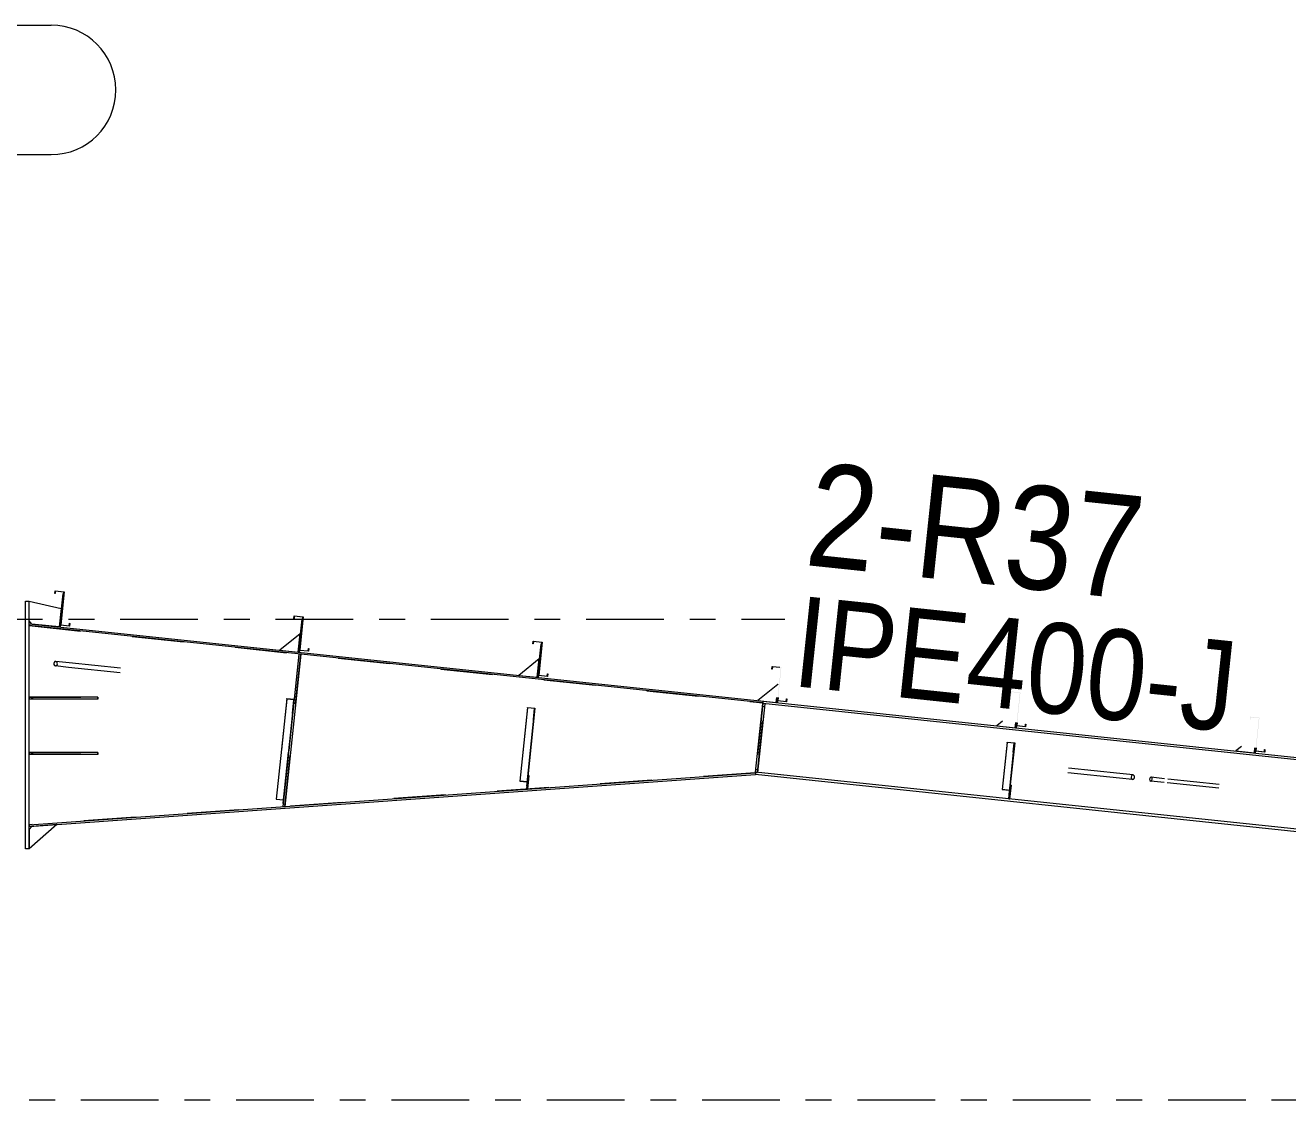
# Model space of a CAD drawing. Header units: millimetres. Extents: x -88 to 735, y -128 to 446.
# Drawn here: x 153.44 to 202.21, y 228.51 to 270.04 of the extents above; entities that cross this region are included whole.
import ezdxf

# ---------------------------------------------------------------- set-up
doc = ezdxf.new("R2010")
doc.units = ezdxf.units.MM
for name, pattern in [('XKITLINE00', [0]), ('XKITLINE02', [4, 2, -2]), ('XKITLINE03', [6, 3, -1, 1, -1])]:
    doc.linetypes.add(name, pattern=pattern)
for name, color, linetype, lineweight in [('Part', 2, 'Continuous', 0), ('PartMark', 7, 'Continuous', 0), ('S-grid', 1, 'Continuous', 0)]:
    doc.layers.add(name, color=color, linetype=linetype, lineweight=lineweight)
doc.styles.add('ARIAL', font='ARIAL.TTF')

# ---------------------------------------------------------------- blocks, each defined once
blk = doc.blocks.new('*A268')
at = {"layer": 'Part'}
blk.add_hatch(color=3, dxfattribs=at).paths.add_polyline_path([(201.311, 241.96), (201.321, 242.054), (201.333, 242.053), (201.322, 241.946), (200.967, 241.984), (201.102, 243.264), (200.772, 243.298), (200.762, 243.205), (200.75, 243.206), (200.761, 243.313), (201.116, 243.275), (200.981, 241.995)], flags=17)
blk = doc.blocks.new('*A315')
at = {"layer": 'Part'}
blk.add_hatch(color=3, dxfattribs=at).paths.add_polyline_path([(164.373, 245.856), (164.383, 245.95), (164.395, 245.949), (164.384, 245.842), (164.029, 245.88), (164.164, 247.16), (163.834, 247.195), (163.824, 247.101), (163.812, 247.102), (163.823, 247.209), (164.178, 247.171), (164.043, 245.891)], flags=17)
blk = doc.blocks.new('*A329')
at = {"layer": 'Part'}
blk.add_hatch(color=3, dxfattribs=at).paths.add_polyline_path([(201.311, 241.96), (201.321, 242.054), (201.333, 242.053), (201.322, 241.946), (200.967, 241.984), (201.102, 243.264), (200.772, 243.298), (200.762, 243.205), (200.75, 243.206), (200.761, 243.313), (201.116, 243.275), (200.981, 241.995)], flags=17)
blk = doc.blocks.new('*A331')
at = {"layer": 'Part'}
blk.add_hatch(color=3, dxfattribs=at).paths.add_polyline_path([(163.543, 243.995), (163.546, 244.023), (163.83, 243.993), (163.772, 243.44), (163.757, 243.441), (163.813, 243.967)], flags=17)
blk = doc.blocks.new('*A332')
at = {"layer": 'Part'}
blk.add_hatch(color=3, dxfattribs=at).paths.add_polyline_path([(172.844, 243.654), (172.847, 243.677), (173.131, 243.647), (173.084, 243.2), (173.069, 243.202), (173.114, 243.626)], flags=17)
blk = doc.blocks.new('*A333')
at = {"layer": 'Part'}
blk.add_hatch(color=3, dxfattribs=at).paths.add_polyline_path([(155.138, 246.83), (155.148, 246.924), (155.161, 246.923), (155.15, 246.816), (154.794, 246.854), (154.929, 248.134), (154.6, 248.169), (154.59, 248.075), (154.577, 248.076), (154.588, 248.183), (154.944, 248.145), (154.809, 246.865)], flags=17)
blk = doc.blocks.new('*A334')
at = {"layer": 'Part'}
blk.add_hatch(color=3, dxfattribs=at).paths.add_polyline_path([(173.607, 244.882), (173.617, 244.976), (173.63, 244.975), (173.619, 244.868), (173.263, 244.906), (173.398, 246.186), (173.069, 246.221), (173.059, 246.127), (173.046, 246.128), (173.057, 246.235), (173.413, 246.197), (173.278, 244.917)], flags=17)
blk = doc.blocks.new('*A341')
at = {"layer": 'Part'}
blk.add_hatch(color=3, dxfattribs=at).paths.add_polyline_path([(155.138, 246.83), (155.148, 246.924), (155.161, 246.923), (155.15, 246.816), (154.794, 246.854), (154.929, 248.134), (154.6, 248.169), (154.59, 248.075), (154.577, 248.076), (154.588, 248.183), (154.944, 248.145), (154.809, 246.865)], flags=17)
blk = doc.blocks.new('*A342')
at = {"layer": 'Part'}
blk.add_hatch(color=3, dxfattribs=at).paths.add_polyline_path([(173.607, 244.882), (173.617, 244.976), (173.63, 244.975), (173.619, 244.868), (173.263, 244.906), (173.398, 246.186), (173.069, 246.221), (173.059, 246.127), (173.046, 246.128), (173.057, 246.235), (173.413, 246.197), (173.278, 244.917)], flags=17)
blk = doc.blocks.new('*A343')
at = {"layer": 'Part'}
blk.add_hatch(color=3, dxfattribs=at).paths.add_polyline_path([(164.373, 245.856), (164.383, 245.95), (164.395, 245.949), (164.384, 245.842), (164.029, 245.88), (164.164, 247.16), (163.834, 247.195), (163.824, 247.101), (163.812, 247.102), (163.823, 247.209), (164.178, 247.171), (164.043, 245.891)], flags=17)
blk = doc.blocks.new('*A347')
at = {"layer": 'Part'}
blk.add_hatch(color=3, dxfattribs=at).paths.add_polyline_path([(192.076, 242.934), (192.086, 243.028), (192.099, 243.027), (192.088, 242.92), (191.732, 242.958), (191.867, 244.238), (191.538, 244.273), (191.528, 244.179), (191.515, 244.18), (191.526, 244.287), (191.882, 244.249), (191.747, 242.969)], flags=17)
blk = doc.blocks.new('*A348')
at = {"layer": 'Part'}
blk.add_hatch(color=3, dxfattribs=at).paths.add_polyline_path([(182.842, 243.908), (182.852, 244.002), (182.864, 244.001), (182.853, 243.894), (182.498, 243.932), (182.633, 245.212), (182.303, 245.247), (182.293, 245.153), (182.281, 245.154), (182.292, 245.261), (182.647, 245.223), (182.512, 243.943)], flags=17)
blk = doc.blocks.new('*A349')
at = {"layer": 'Part'}
blk.add_hatch(color=3, dxfattribs=at).paths.add_polyline_path([(191.377, 242.316), (191.379, 242.334), (191.664, 242.305), (191.626, 241.945), (191.611, 241.946), (191.647, 242.288)], flags=17)
blk = doc.blocks.new('*A350')
at = {"layer": 'Part'}
blk.add_hatch(color=3, dxfattribs=at).paths.add_polyline_path([(192.076, 242.934), (192.086, 243.028), (192.099, 243.027), (192.088, 242.92), (191.732, 242.958), (191.867, 244.238), (191.538, 244.273), (191.528, 244.179), (191.515, 244.18), (191.526, 244.287), (191.882, 244.249), (191.747, 242.969)], flags=17)
blk = doc.blocks.new('*A351')
at = {"layer": 'Part'}
blk.add_hatch(color=3, dxfattribs=at).paths.add_polyline_path([(182.842, 243.908), (182.852, 244.002), (182.864, 244.001), (182.853, 243.894), (182.498, 243.932), (182.633, 245.212), (182.303, 245.247), (182.293, 245.153), (182.281, 245.154), (182.292, 245.261), (182.647, 245.223), (182.512, 243.943)], flags=17)
blk = doc.blocks.new('*A1350')
at = {"layer": 'S-grid', "color": 1, "linetype": 'XKITLINE03', "lineweight": 0}
blk.add_line((121.11, 247.082), (182.782, 247.082), dxfattribs=at)
blk = doc.blocks.new('*A1351')
at = {"layer": 'S-grid', "color": 1, "linetype": 'XKITLINE03', "lineweight": 0}
blk.add_line((-48.412, 228.511), (395.032, 228.511), dxfattribs=at)
blk = doc.blocks.new('*A1433')
at = {"layer": 'Part', "color": 2, "linetype": 'XKITLINE00', "lineweight": 0}
for p, q in [((200.967, 241.984), (200.98, 242.112)), ((201.322, 241.946), (200.967, 241.984)), ((200.993, 242.11), (200.981, 241.995)), ((200.981, 241.995), (201.311, 241.96)), ((201.311, 241.96), (201.321, 242.054)), ((201.321, 242.054), (201.333, 242.053)), ((201.333, 242.053), (201.322, 241.946))]:
    blk.add_line(p, q, dxfattribs=at)
blk = doc.blocks.new('*A1595')
at = {"layer": 'Part', "color": 7, "linetype": 'XKITLINE02', "lineweight": 0}
for p, q in [((153.588, 239.14), (153.588, 246.837)), ((153.588, 246.837), (181.938, 243.847)), ((181.938, 243.847), (181.653, 241.149)), ((181.64, 241.148), (153.588, 239.14))]:
    blk.add_line(p, q, dxfattribs=at)
at = {"layer": 'Part', "color": 2, "linetype": 'XKITLINE00', "lineweight": 0}
blk.add_line((181.653, 241.149), (181.64, 241.148), dxfattribs=at)
blk = doc.blocks.new('*A1596')
at = {"layer": 'Part', "color": 2, "linetype": 'XKITLINE00', "lineweight": 0}
for p, q in [((153.588, 239.14), (181.64, 241.148)), ((153.594, 239.068), (181.645, 241.077)), ((181.64, 241.148), (181.645, 241.077)), ((153.588, 239.14), (153.594, 239.068))]:
    blk.add_line(p, q, dxfattribs=at)
blk = doc.blocks.new('*A1597')
at = {"layer": 'Part', "color": 2, "linetype": 'XKITLINE00', "lineweight": 0}
for p, q in [((153.588, 246.837), (153.596, 246.908)), ((181.938, 243.847), (153.588, 246.837)), ((153.596, 246.908), (181.945, 243.918)), ((181.945, 243.918), (181.938, 243.847))]:
    blk.add_line(p, q, dxfattribs=at)
blk = doc.blocks.new('*A1598')
at = {"layer": 'Part', "color": 2, "linetype": 'XKITLINE00', "lineweight": 0}
for p, q in [((173.046, 246.128), (173.057, 246.235)), ((173.059, 246.127), (173.046, 246.128)), ((173.057, 246.235), (173.413, 246.197)), ((173.069, 246.221), (173.059, 246.127)), ((173.398, 246.186), (173.069, 246.221)), ((173.263, 244.906), (173.398, 246.186)), ((173.413, 246.197), (173.278, 244.917)), ((173.619, 244.868), (173.263, 244.906)), ((173.278, 244.917), (173.607, 244.882)), ((173.607, 244.882), (173.617, 244.976)), ((173.617, 244.976), (173.63, 244.975)), ((173.63, 244.975), (173.619, 244.868))]:
    blk.add_line(p, q, dxfattribs=at)
blk = doc.blocks.new('*A1599')
at = {"layer": 'Part', "color": 2, "linetype": 'XKITLINE00', "lineweight": 0}
for p, q in [((163.812, 247.102), (163.823, 247.209)), ((163.824, 247.101), (163.812, 247.102)), ((163.823, 247.209), (164.178, 247.171)), ((163.834, 247.195), (163.824, 247.101)), ((164.164, 247.16), (163.834, 247.195)), ((164.029, 245.88), (164.164, 247.16)), ((164.178, 247.171), (164.043, 245.891)), ((164.384, 245.842), (164.029, 245.88)), ((164.043, 245.891), (164.373, 245.856)), ((164.373, 245.856), (164.383, 245.95)), ((164.383, 245.95), (164.395, 245.949)), ((164.395, 245.949), (164.384, 245.842))]:
    blk.add_line(p, q, dxfattribs=at)
blk = doc.blocks.new('*A1609')
at = {"layer": 'Part', "color": 2, "linetype": 'XKITLINE00', "lineweight": 0}
for p, q in [((196.893, 240.956), (196.872, 240.907)), ((196.934, 240.973), (196.893, 240.956)), ((197.458, 240.917), (196.934, 240.973)), ((196.97, 240.948), (196.934, 240.973)), ((196.872, 240.907), (196.883, 240.855)), ((196.883, 240.855), (196.919, 240.83)), ((196.919, 240.83), (196.96, 240.847)), ((197.443, 240.775), (196.919, 240.83)), ((196.96, 240.847), (196.981, 240.896)), ((196.981, 240.896), (196.97, 240.948))]:
    blk.add_line(p, q, dxfattribs=at)
at = {"layer": 'Part', "color": 7, "linetype": 'XKITLINE02', "lineweight": 0}
for p, q in [((199.55, 240.553), (197.443, 240.775)), ((199.565, 240.695), (197.458, 240.917))]:
    blk.add_line(p, q, dxfattribs=at)
blk = doc.blocks.new('*A1616')
at = {"layer": 'Part', "color": 2, "linetype": 'XKITLINE00', "lineweight": 0}
for p, q in [((200.967, 241.984), (200.98, 242.112)), ((201.322, 241.946), (200.967, 241.984)), ((200.993, 242.11), (200.981, 241.995)), ((200.981, 241.995), (201.311, 241.96)), ((201.311, 241.96), (201.321, 242.054)), ((201.321, 242.054), (201.333, 242.053)), ((201.333, 242.053), (201.322, 241.946))]:
    blk.add_line(p, q, dxfattribs=at)
blk = doc.blocks.new('*A1617')
at = {"layer": 'Part', "color": 7, "linetype": 'XKITLINE02', "lineweight": 0}
for p, q in [((181.938, 243.847), (181.945, 243.918)), ((181.935, 243.826), (181.655, 241.169)), ((244.203, 237.352), (243.903, 234.51)), ((237.598, 235.175), (237.314, 235.205)), ((237.607, 235.268), (237.323, 235.297))]:
    blk.add_line(p, q, dxfattribs=at)
at = {"layer": 'Part', "color": 2, "linetype": 'XKITLINE00', "lineweight": 0}
for p, q in [((181.945, 243.918), (244.203, 237.352)), ((181.938, 243.847), (181.935, 243.826)), ((244.193, 237.259), (181.935, 243.826)), ((181.655, 241.169), (181.645, 241.077)), ((237.314, 235.205), (181.645, 241.077)), ((237.323, 235.297), (181.655, 241.169)), ((243.903, 234.51), (237.598, 235.175)), ((243.913, 234.602), (237.607, 235.268))]:
    blk.add_line(p, q, dxfattribs=at)
blk = doc.blocks.new('*A1626')
at = {"layer": 'Part', "color": 2, "linetype": 'XKITLINE00', "lineweight": 0}
blk.add_line((200.433, 242.169), (200.214, 241.991), dxfattribs=at)
at = {"layer": 'Part', "color": 7, "linetype": 'XKITLINE02', "lineweight": 0}
for p, q in [((200.214, 241.991), (200.924, 241.916)), ((200.924, 241.916), (200.945, 242.115))]:
    blk.add_line(p, q, dxfattribs=at)
blk = doc.blocks.new('*A1627')
at = {"layer": 'Part', "color": 2, "linetype": 'XKITLINE00', "lineweight": 0}
for p, q in [((200.945, 242.115), (200.924, 241.916)), ((200.967, 241.984), (200.959, 241.913))]:
    blk.add_line(p, q, dxfattribs=at)
at = {"layer": 'Part', "color": 7, "linetype": 'XKITLINE02', "lineweight": 0}
for p, q in [((200.967, 241.984), (200.98, 242.112)), ((200.959, 241.913), (200.924, 241.916))]:
    blk.add_line(p, q, dxfattribs=at)
blk = doc.blocks.new('*A1654')
at = {"layer": 'Part', "color": 2, "linetype": 'XKITLINE00', "lineweight": 0}
for p, q in [((153.446, 238.211), (153.446, 247.783)), ((153.446, 247.783), (153.588, 247.783)), ((153.588, 238.211), (153.588, 247.783)), ((153.588, 238.211), (153.446, 238.211))]:
    blk.add_line(p, q, dxfattribs=at)
blk = doc.blocks.new('*A1658')
at = {"layer": 'Part', "color": 2, "linetype": 'XKITLINE00', "lineweight": 0}
for p, q in [((154.657, 239.145), (153.588, 238.211)), ((153.695, 239.076), (153.588, 238.961))]:
    blk.add_line(p, q, dxfattribs=at)
at = {"layer": 'Part', "color": 7, "linetype": 'XKITLINE02', "lineweight": 0}
for p, q in [((154.657, 239.145), (153.695, 239.076)), ((153.588, 238.961), (153.588, 238.211))]:
    blk.add_line(p, q, dxfattribs=at)
blk = doc.blocks.new('*A1665')
at = {"layer": 'Part', "color": 7, "linetype": 'XKITLINE02', "lineweight": 0}
for p, q in [((153.588, 243.997), (153.588, 244.069)), ((153.588, 244.069), (156.246, 244.069)), ((156.246, 243.997), (153.588, 243.997)), ((153.696, 243.997), (153.696, 244.069)), ((153.731, 243.997), (153.731, 244.069)), ((156.246, 243.997), (156.246, 244.069))]:
    blk.add_line(p, q, dxfattribs=at)
blk = doc.blocks.new('*A1674')
at = {"layer": 'Part', "color": 2, "linetype": 'XKITLINE00', "lineweight": 0}
for p, q in [((153.588, 247.783), (154.826, 247.497)), ((154.826, 247.497), (154.751, 246.787)), ((153.695, 246.898), (153.588, 247.016))]:
    blk.add_line(p, q, dxfattribs=at)
at = {"layer": 'Part', "color": 7, "linetype": 'XKITLINE02', "lineweight": 0}
for p, q in [((153.588, 247.016), (153.588, 247.783)), ((154.751, 246.787), (153.695, 246.898))]:
    blk.add_line(p, q, dxfattribs=at)
blk = doc.blocks.new('*A1675')
at = {"layer": 'Part', "color": 2, "linetype": 'XKITLINE00', "lineweight": 0}
for p, q in [((154.886, 248.065), (154.751, 246.787)), ((154.922, 248.061), (154.886, 248.065)), ((154.794, 246.854), (154.787, 246.783))]:
    blk.add_line(p, q, dxfattribs=at)
at = {"layer": 'Part', "color": 7, "linetype": 'XKITLINE02', "lineweight": 0}
for p, q in [((154.794, 246.854), (154.922, 248.061)), ((154.787, 246.783), (154.751, 246.787))]:
    blk.add_line(p, q, dxfattribs=at)
blk = doc.blocks.new('*A1676')
at = {"layer": 'Part', "color": 7, "linetype": 'XKITLINE02', "lineweight": 0}
for p, q in [((153.588, 241.854), (153.588, 241.926)), ((153.588, 241.926), (156.246, 241.926)), ((153.696, 241.854), (153.696, 241.926)), ((153.731, 241.854), (153.731, 241.926)), ((156.246, 241.854), (156.246, 241.926)), ((156.246, 241.854), (153.588, 241.854))]:
    blk.add_line(p, q, dxfattribs=at)
blk = doc.blocks.new('*A1677')
at = {"layer": 'Part', "color": 2, "linetype": 'XKITLINE00', "lineweight": 0}
for p, q in [((156.246, 244.069), (153.588, 244.069)), ((156.246, 243.997), (153.588, 243.997)), ((153.731, 243.997), (153.731, 244.069)), ((156.246, 244.069), (156.246, 243.997))]:
    blk.add_line(p, q, dxfattribs=at)
at = {"layer": 'Part', "color": 7, "linetype": 'XKITLINE02', "lineweight": 0}
for p, q in [((153.588, 244.069), (153.588, 243.997)), ((153.696, 243.997), (153.696, 244.069))]:
    blk.add_line(p, q, dxfattribs=at)
blk = doc.blocks.new('*A1678')
at = {"layer": 'Part', "color": 2, "linetype": 'XKITLINE00', "lineweight": 0}
for p, q in [((156.246, 241.926), (153.588, 241.926)), ((153.731, 241.854), (153.731, 241.926)), ((156.246, 241.926), (156.246, 241.854)), ((156.246, 241.854), (153.588, 241.854))]:
    blk.add_line(p, q, dxfattribs=at)
at = {"layer": 'Part', "color": 7, "linetype": 'XKITLINE02', "lineweight": 0}
for p, q in [((153.588, 241.926), (153.588, 241.854)), ((153.696, 241.854), (153.696, 241.926))]:
    blk.add_line(p, q, dxfattribs=at)
blk = doc.blocks.new('*A1679')
at = {"layer": 'Part', "color": 2, "linetype": 'XKITLINE00', "lineweight": 0}
for p, q in [((163.543, 243.995), (163.135, 240.126)), ((163.83, 243.993), (163.433, 240.226)), ((163.543, 243.995), (163.546, 244.023)), ((163.813, 243.967), (163.543, 243.995)), ((163.546, 244.023), (163.83, 243.993)), ((163.757, 243.441), (163.813, 243.967)), ((163.757, 243.441), (163.39, 239.959)), ((163.757, 243.441), (163.772, 243.44)), ((163.135, 240.126), (163.405, 240.097)), ((163.39, 239.959), (163.404, 239.957))]:
    blk.add_line(p, q, dxfattribs=at)
at = {"layer": 'Part', "color": 7, "linetype": 'XKITLINE02', "lineweight": 0}
for p, q in [((163.136, 240.133), (163.42, 240.103)), ((163.404, 239.957), (163.433, 240.226))]:
    blk.add_line(p, q, dxfattribs=at)
blk = doc.blocks.new('*A1680')
at = {"layer": 'Part', "color": 7, "linetype": 'XKITLINE02', "lineweight": 0}
for p, q in [((163.546, 244.023), (163.135, 240.126)), ((163.813, 243.967), (163.39, 239.959)), ((163.404, 239.957), (163.83, 243.993)), ((163.135, 240.126), (163.405, 240.097)), ((163.136, 240.133), (163.42, 240.103)), ((163.39, 239.959), (163.404, 239.957))]:
    blk.add_line(p, q, dxfattribs=at)
blk = doc.blocks.new('*A1681')
at = {"layer": 'Part', "color": 7, "linetype": 'XKITLINE02', "lineweight": 0}
for p, q in [((164.014, 245.738), (163.392, 239.842)), ((163.463, 239.834), (164.085, 245.73)), ((164.085, 245.73), (164.014, 245.738)), ((163.392, 239.842), (163.463, 239.834)), ((163.403, 239.948), (163.474, 239.941))]:
    blk.add_line(p, q, dxfattribs=at)
blk = doc.blocks.new('*A1682')
at = {"layer": 'Part', "color": 2, "linetype": 'XKITLINE00', "lineweight": 0}
for p, q in [((164.121, 247.091), (163.986, 245.812)), ((164.156, 247.087), (164.121, 247.091)), ((164.029, 245.88), (164.021, 245.809))]:
    blk.add_line(p, q, dxfattribs=at)
at = {"layer": 'Part', "color": 7, "linetype": 'XKITLINE02', "lineweight": 0}
for p, q in [((164.029, 245.88), (164.156, 247.087)), ((164.021, 245.809), (163.986, 245.812))]:
    blk.add_line(p, q, dxfattribs=at)
blk = doc.blocks.new('*A1683')
at = {"layer": 'Part', "color": 2, "linetype": 'XKITLINE00', "lineweight": 0}
for p, q in [((164.085, 245.73), (163.464, 239.847)), ((164.014, 245.738), (163.83, 243.993)), ((163.433, 240.226), (163.392, 239.842))]:
    blk.add_line(p, q, dxfattribs=at)
at = {"layer": 'Part', "color": 7, "linetype": 'XKITLINE02', "lineweight": 0}
for p, q in [((164.085, 245.73), (164.014, 245.738)), ((163.83, 243.993), (163.433, 240.226)), ((163.463, 239.834), (163.392, 239.842)), ((163.403, 239.948), (163.474, 239.941)), ((163.464, 239.847), (163.463, 239.834))]:
    blk.add_line(p, q, dxfattribs=at)
blk = doc.blocks.new('*A1684')
at = {"layer": 'Part', "color": 2, "linetype": 'XKITLINE00', "lineweight": 0}
blk.add_line((164.061, 246.523), (163.276, 245.887), dxfattribs=at)
at = {"layer": 'Part', "color": 7, "linetype": 'XKITLINE02', "lineweight": 0}
for p, q in [((163.986, 245.812), (164.061, 246.523)), ((163.276, 245.887), (163.986, 245.812))]:
    blk.add_line(p, q, dxfattribs=at)
blk = doc.blocks.new('*A1685')
at = {"layer": 'Part', "color": 2, "linetype": 'XKITLINE00', "lineweight": 0}
for p, q in [((173.355, 246.117), (173.22, 244.838)), ((173.391, 246.113), (173.355, 246.117)), ((173.263, 244.906), (173.256, 244.835))]:
    blk.add_line(p, q, dxfattribs=at)
at = {"layer": 'Part', "color": 7, "linetype": 'XKITLINE02', "lineweight": 0}
for p, q in [((173.263, 244.906), (173.391, 246.113)), ((173.256, 244.835), (173.22, 244.838))]:
    blk.add_line(p, q, dxfattribs=at)
blk = doc.blocks.new('*A1686')
at = {"layer": 'Part', "color": 7, "linetype": 'XKITLINE02', "lineweight": 0}
for p, q in [((172.837, 240.865), (172.857, 241.048)), ((172.836, 240.511), (172.8, 240.515)), ((172.812, 240.622), (172.847, 240.618)), ((172.837, 240.518), (172.836, 240.511))]:
    blk.add_line(p, q, dxfattribs=at)
at = {"layer": 'Part', "color": 2, "linetype": 'XKITLINE00', "lineweight": 0}
for p, q in [((172.892, 241.044), (172.837, 240.518)), ((172.857, 241.048), (172.892, 241.044)), ((172.837, 240.865), (172.8, 240.515))]:
    blk.add_line(p, q, dxfattribs=at)
blk = doc.blocks.new('*A1687')
at = {"layer": 'Part', "color": 2, "linetype": 'XKITLINE00', "lineweight": 0}
blk.add_line((173.295, 245.549), (172.51, 244.913), dxfattribs=at)
at = {"layer": 'Part', "color": 7, "linetype": 'XKITLINE02', "lineweight": 0}
for p, q in [((173.22, 244.838), (173.295, 245.549)), ((172.51, 244.913), (173.22, 244.838))]:
    blk.add_line(p, q, dxfattribs=at)
blk = doc.blocks.new('*A1688')
at = {"layer": 'Part', "color": 7, "linetype": 'XKITLINE02', "lineweight": 0}
for p, q in [((172.857, 241.048), (172.8, 240.515)), ((172.836, 240.511), (172.892, 241.044)), ((172.892, 241.044), (172.857, 241.048)), ((172.8, 240.515), (172.836, 240.511)), ((172.812, 240.622), (172.847, 240.618))]:
    blk.add_line(p, q, dxfattribs=at)
blk = doc.blocks.new('*A1689')
at = {"layer": 'Part', "color": 7, "linetype": 'XKITLINE02', "lineweight": 0}
for p, q in [((172.847, 243.677), (172.546, 240.83)), ((173.114, 243.626), (172.798, 240.63)), ((172.812, 240.629), (173.131, 243.647)), ((172.546, 240.83), (172.816, 240.802)), ((172.547, 240.839), (172.831, 240.81)), ((172.798, 240.63), (172.812, 240.629))]:
    blk.add_line(p, q, dxfattribs=at)
blk = doc.blocks.new('*A1690')
at = {"layer": 'Part', "color": 2, "linetype": 'XKITLINE00', "lineweight": 0}
for p, q in [((172.844, 243.654), (172.546, 240.83)), ((173.131, 243.647), (172.837, 240.865)), ((172.844, 243.654), (172.847, 243.677)), ((173.114, 243.626), (172.844, 243.654)), ((172.847, 243.677), (173.131, 243.647)), ((173.069, 243.202), (173.114, 243.626)), ((173.069, 243.202), (172.798, 240.63)), ((173.069, 243.202), (173.084, 243.2)), ((172.546, 240.83), (172.816, 240.802)), ((172.798, 240.63), (172.812, 240.629))]:
    blk.add_line(p, q, dxfattribs=at)
at = {"layer": 'Part', "color": 7, "linetype": 'XKITLINE02', "lineweight": 0}
for p, q in [((172.547, 240.839), (172.831, 240.81)), ((172.812, 240.629), (172.837, 240.865))]:
    blk.add_line(p, q, dxfattribs=at)
blk = doc.blocks.new('*A1691')
at = {"layer": 'Part', "color": 2, "linetype": 'XKITLINE00', "lineweight": 0}
for p, q in [((154.577, 248.076), (154.588, 248.183)), ((154.59, 248.075), (154.577, 248.076)), ((154.588, 248.183), (154.944, 248.145)), ((154.6, 248.169), (154.59, 248.075)), ((154.929, 248.134), (154.6, 248.169)), ((154.794, 246.854), (154.929, 248.134)), ((154.944, 248.145), (154.809, 246.865)), ((155.15, 246.816), (154.794, 246.854)), ((154.809, 246.865), (155.138, 246.83)), ((155.138, 246.83), (155.148, 246.924)), ((155.148, 246.924), (155.161, 246.923)), ((155.161, 246.923), (155.15, 246.816))]:
    blk.add_line(p, q, dxfattribs=at)
blk = doc.blocks.new('*A1715')
at = {"layer": 'Part', "color": 2, "linetype": 'XKITLINE00', "lineweight": 0}
for p, q in [((154.557, 245.415), (154.543, 245.372)), ((154.543, 245.372), (154.548, 245.327)), ((154.586, 245.445), (154.557, 245.415)), ((154.622, 245.453), (154.586, 245.445)), ((155.129, 245.4), (154.622, 245.453)), ((154.655, 245.438), (154.622, 245.453)), ((154.677, 245.403), (154.655, 245.438)), ((154.668, 245.314), (154.682, 245.357)), ((154.682, 245.357), (154.677, 245.403)), ((154.548, 245.327), (154.57, 245.291)), ((154.57, 245.291), (154.603, 245.276)), ((154.603, 245.276), (154.639, 245.284)), ((155.11, 245.222), (154.603, 245.276)), ((154.639, 245.284), (154.668, 245.314))]:
    blk.add_line(p, q, dxfattribs=at)
at = {"layer": 'Part', "color": 7, "linetype": 'XKITLINE02', "lineweight": 0}
for p, q in [((157.123, 245.19), (155.129, 245.4)), ((157.104, 245.012), (155.11, 245.222))]:
    blk.add_line(p, q, dxfattribs=at)
blk = doc.blocks.new('*A1717')
at = {"layer": 'Part', "color": 2, "linetype": 'XKITLINE00', "lineweight": 0}
for p, q in [((154.577, 248.076), (154.588, 248.183)), ((154.59, 248.075), (154.577, 248.076)), ((154.588, 248.183), (154.944, 248.145)), ((154.6, 248.169), (154.59, 248.075)), ((154.929, 248.134), (154.6, 248.169)), ((154.794, 246.854), (154.929, 248.134)), ((154.944, 248.145), (154.809, 246.865)), ((155.15, 246.816), (154.794, 246.854)), ((154.809, 246.865), (155.138, 246.83)), ((155.138, 246.83), (155.148, 246.924)), ((155.148, 246.924), (155.161, 246.923)), ((155.161, 246.923), (155.15, 246.816))]:
    blk.add_line(p, q, dxfattribs=at)
blk = doc.blocks.new('*A1718')
at = {"layer": 'Part', "color": 2, "linetype": 'XKITLINE00', "lineweight": 0}
for p, q in [((173.046, 246.128), (173.057, 246.235)), ((173.059, 246.127), (173.046, 246.128)), ((173.057, 246.235), (173.413, 246.197)), ((173.069, 246.221), (173.059, 246.127)), ((173.398, 246.186), (173.069, 246.221)), ((173.263, 244.906), (173.398, 246.186)), ((173.413, 246.197), (173.278, 244.917)), ((173.619, 244.868), (173.263, 244.906)), ((173.278, 244.917), (173.607, 244.882)), ((173.607, 244.882), (173.617, 244.976)), ((173.617, 244.976), (173.63, 244.975)), ((173.63, 244.975), (173.619, 244.868))]:
    blk.add_line(p, q, dxfattribs=at)
blk = doc.blocks.new('*A1719')
at = {"layer": 'Part', "color": 2, "linetype": 'XKITLINE00', "lineweight": 0}
for p, q in [((163.812, 247.102), (163.823, 247.209)), ((163.824, 247.101), (163.812, 247.102)), ((163.823, 247.209), (164.178, 247.171)), ((163.834, 247.195), (163.824, 247.101)), ((164.164, 247.16), (163.834, 247.195)), ((164.029, 245.88), (164.164, 247.16)), ((164.178, 247.171), (164.043, 245.891)), ((164.384, 245.842), (164.029, 245.88)), ((164.043, 245.891), (164.373, 245.856)), ((164.373, 245.856), (164.383, 245.95)), ((164.383, 245.95), (164.395, 245.949)), ((164.395, 245.949), (164.384, 245.842))]:
    blk.add_line(p, q, dxfattribs=at)
blk = doc.blocks.new('*A1726')
at = {"layer": 'S-grid', "color": 1, "linetype": 'XKITLINE00', "lineweight": 0}
for p, q in [((149.451, 270.039), (154.44, 270.039)), ((149.451, 265.039), (154.44, 265.039))]:
    blk.add_line(p, q, dxfattribs=at)
for centre, start, end in [((149.451, 267.539), 90, 270), ((154.44, 267.539), 270, 90)]:
    blk.add_arc(centre, 2.5, start, end, dxfattribs=at)
blk = doc.blocks.new('*A1727')
at = {"layer": 'Part', "color": 7, "linetype": 'XKITLINE02', "lineweight": 0}
for p, q in [((195.711, 240.94), (193.717, 241.15)), ((195.73, 241.118), (193.736, 241.328))]:
    blk.add_line(p, q, dxfattribs=at)
at = {"layer": 'Part', "color": 2, "linetype": 'XKITLINE00', "lineweight": 0}
for p, q in [((196.237, 241.064), (195.73, 241.118)), ((196.172, 241.026), (196.158, 240.983)), ((196.158, 240.983), (196.163, 240.937)), ((196.201, 241.056), (196.172, 241.026)), ((196.237, 241.064), (196.201, 241.056)), ((196.271, 241.048), (196.237, 241.064)), ((196.293, 241.013), (196.271, 241.048)), ((196.283, 240.924), (196.297, 240.968)), ((196.297, 240.968), (196.293, 241.013)), ((196.218, 240.886), (195.711, 240.94)), ((196.163, 240.937), (196.185, 240.902)), ((196.185, 240.902), (196.218, 240.886)), ((196.218, 240.886), (196.254, 240.895)), ((196.254, 240.895), (196.283, 240.924))]:
    blk.add_line(p, q, dxfattribs=at)
blk = doc.blocks.new('*A1728')
at = {"layer": 'Part', "color": 2, "linetype": 'XKITLINE00', "lineweight": 0}
for p, q in [((191.732, 242.958), (191.746, 243.086)), ((192.088, 242.92), (191.732, 242.958)), ((191.759, 243.084), (191.747, 242.969)), ((191.747, 242.969), (192.076, 242.934)), ((192.076, 242.934), (192.086, 243.028)), ((192.086, 243.028), (192.099, 243.027)), ((192.099, 243.027), (192.088, 242.92))]:
    blk.add_line(p, q, dxfattribs=at)
blk = doc.blocks.new('*A1729')
at = {"layer": 'Part', "color": 2, "linetype": 'XKITLINE00', "lineweight": 0}
for p, q in [((182.281, 245.154), (182.292, 245.261)), ((182.293, 245.153), (182.281, 245.154)), ((182.292, 245.261), (182.586, 245.23)), ((182.303, 245.247), (182.293, 245.153)), ((182.585, 245.217), (182.303, 245.247)), ((182.498, 243.932), (182.511, 244.06)), ((182.853, 243.894), (182.498, 243.932)), ((182.524, 244.058), (182.512, 243.943)), ((182.512, 243.943), (182.842, 243.908)), ((182.842, 243.908), (182.852, 244.002)), ((182.852, 244.002), (182.864, 244.001)), ((182.864, 244.001), (182.853, 243.894))]:
    blk.add_line(p, q, dxfattribs=at)
blk = doc.blocks.new('*A1730')
at = {"layer": 'Part', "color": 2, "linetype": 'XKITLINE00', "lineweight": 0}
for p, q in [((182.476, 244.063), (182.455, 243.864)), ((182.498, 243.932), (182.49, 243.861))]:
    blk.add_line(p, q, dxfattribs=at)
at = {"layer": 'Part', "color": 7, "linetype": 'XKITLINE02', "lineweight": 0}
for p, q in [((182.498, 243.932), (182.511, 244.06)), ((182.49, 243.861), (182.455, 243.864))]:
    blk.add_line(p, q, dxfattribs=at)
blk = doc.blocks.new('*A1731')
at = {"layer": 'Part', "color": 2, "linetype": 'XKITLINE00', "lineweight": 0}
for p, q in [((182.516, 244.564), (181.745, 243.939)), ((182.53, 244.575), (182.516, 244.564))]:
    blk.add_line(p, q, dxfattribs=at)
at = {"layer": 'Part', "color": 7, "linetype": 'XKITLINE02', "lineweight": 0}
for p, q in [((181.745, 243.939), (182.455, 243.864)), ((182.455, 243.864), (182.476, 244.063))]:
    blk.add_line(p, q, dxfattribs=at)
blk = doc.blocks.new('*A1732')
at = {"layer": 'Part', "color": 7, "linetype": 'XKITLINE02', "lineweight": 0}
for p, q in [((181.935, 243.826), (181.655, 241.169)), ((181.726, 241.162), (182.006, 243.818)), ((181.924, 243.719), (181.995, 243.712)), ((182.006, 243.818), (181.935, 243.826)), ((181.655, 241.169), (181.726, 241.162)), ((181.666, 241.276), (181.737, 241.268))]:
    blk.add_line(p, q, dxfattribs=at)
blk = doc.blocks.new('*A1733')
at = {"layer": 'Part', "color": 2, "linetype": 'XKITLINE00', "lineweight": 0}
for p, q in [((181.655, 241.169), (181.935, 243.826)), ((182.006, 243.818), (181.726, 241.162))]:
    blk.add_line(p, q, dxfattribs=at)
at = {"layer": 'Part', "color": 7, "linetype": 'XKITLINE02', "lineweight": 0}
for p, q in [((181.924, 243.719), (181.995, 243.712)), ((182.006, 243.818), (181.935, 243.826)), ((181.726, 241.162), (181.655, 241.169)), ((181.737, 241.268), (181.666, 241.276))]:
    blk.add_line(p, q, dxfattribs=at)
blk = doc.blocks.new('*A1734')
at = {"layer": 'Part', "color": 7, "linetype": 'XKITLINE02', "lineweight": 0}
for p, q in [((191.491, 240.67), (191.435, 240.138)), ((191.47, 240.134), (191.527, 240.667)), ((191.527, 240.667), (191.491, 240.67)), ((191.435, 240.138), (191.47, 240.134)), ((191.446, 240.244), (191.482, 240.24))]:
    blk.add_line(p, q, dxfattribs=at)
blk = doc.blocks.new('*A1735')
at = {"layer": 'Part', "color": 2, "linetype": 'XKITLINE00', "lineweight": 0}
for p, q in [((191.71, 243.089), (191.689, 242.89)), ((191.732, 242.958), (191.725, 242.887))]:
    blk.add_line(p, q, dxfattribs=at)
at = {"layer": 'Part', "color": 7, "linetype": 'XKITLINE02', "lineweight": 0}
for p, q in [((191.732, 242.958), (191.746, 243.086)), ((191.725, 242.887), (191.689, 242.89))]:
    blk.add_line(p, q, dxfattribs=at)
blk = doc.blocks.new('*A1736')
at = {"layer": 'Part', "color": 7, "linetype": 'XKITLINE02', "lineweight": 0}
for p, q in [((191.468, 240.448), (191.491, 240.67)), ((191.47, 240.134), (191.435, 240.138)), ((191.446, 240.244), (191.482, 240.24))]:
    blk.add_line(p, q, dxfattribs=at)
at = {"layer": 'Part', "color": 2, "linetype": 'XKITLINE00', "lineweight": 0}
for p, q in [((191.527, 240.667), (191.47, 240.134)), ((191.491, 240.67), (191.527, 240.667)), ((191.435, 240.138), (191.468, 240.448))]:
    blk.add_line(p, q, dxfattribs=at)
blk = doc.blocks.new('*A1737')
at = {"layer": 'Part', "color": 2, "linetype": 'XKITLINE00', "lineweight": 0}
blk.add_line((191.199, 243.143), (190.979, 242.965), dxfattribs=at)
at = {"layer": 'Part', "color": 7, "linetype": 'XKITLINE02', "lineweight": 0}
for p, q in [((190.979, 242.965), (191.689, 242.89)), ((191.689, 242.89), (191.71, 243.089))]:
    blk.add_line(p, q, dxfattribs=at)
blk = doc.blocks.new('*A1738')
at = {"layer": 'Part', "color": 7, "linetype": 'XKITLINE02', "lineweight": 0}
for p, q in [((191.379, 242.334), (191.186, 240.501)), ((191.647, 242.288), (191.433, 240.259)), ((191.448, 240.257), (191.664, 242.305)), ((191.186, 240.501), (191.456, 240.472)), ((191.187, 240.512), (191.471, 240.482)), ((191.433, 240.259), (191.448, 240.257))]:
    blk.add_line(p, q, dxfattribs=at)
blk = doc.blocks.new('*A1739')
at = {"layer": 'Part', "color": 2, "linetype": 'XKITLINE00', "lineweight": 0}
for p, q in [((191.377, 242.316), (191.186, 240.501)), ((191.377, 242.316), (191.379, 242.334)), ((191.647, 242.288), (191.377, 242.316)), ((191.379, 242.334), (191.664, 242.305)), ((191.611, 241.946), (191.433, 240.259)), ((191.664, 242.305), (191.468, 240.448)), ((191.611, 241.946), (191.647, 242.288)), ((191.626, 241.945), (191.611, 241.946)), ((191.186, 240.501), (191.456, 240.472)), ((191.433, 240.259), (191.448, 240.257))]:
    blk.add_line(p, q, dxfattribs=at)
at = {"layer": 'Part', "color": 7, "linetype": 'XKITLINE02', "lineweight": 0}
for p, q in [((191.187, 240.512), (191.471, 240.482)), ((191.468, 240.448), (191.448, 240.257))]:
    blk.add_line(p, q, dxfattribs=at)
blk = doc.blocks.new('*A1740')
at = {"layer": 'Part', "color": 2, "linetype": 'XKITLINE00', "lineweight": 0}
for p, q in [((191.732, 242.958), (191.746, 243.086)), ((192.088, 242.92), (191.732, 242.958)), ((191.759, 243.084), (191.747, 242.969)), ((191.747, 242.969), (192.076, 242.934)), ((192.076, 242.934), (192.086, 243.028)), ((192.086, 243.028), (192.099, 243.027)), ((192.099, 243.027), (192.088, 242.92))]:
    blk.add_line(p, q, dxfattribs=at)
blk = doc.blocks.new('*A1741')
at = {"layer": 'Part', "color": 2, "linetype": 'XKITLINE00', "lineweight": 0}
for p, q in [((182.281, 245.154), (182.292, 245.261)), ((182.293, 245.153), (182.281, 245.154)), ((182.292, 245.261), (182.586, 245.23)), ((182.303, 245.247), (182.293, 245.153)), ((182.585, 245.217), (182.303, 245.247)), ((182.498, 243.932), (182.511, 244.06)), ((182.853, 243.894), (182.498, 243.932)), ((182.524, 244.058), (182.512, 243.943)), ((182.512, 243.943), (182.842, 243.908)), ((182.842, 243.908), (182.852, 244.002)), ((182.852, 244.002), (182.864, 244.001)), ((182.864, 244.001), (182.853, 243.894))]:
    blk.add_line(p, q, dxfattribs=at)
blk = doc.blocks.new('*A2693')
at = {"layer": 'PartMark', "color": 3, "style": 'ARIAL', "width": 0.85}
blk.add_text('2-R37', height=4, rotation=-6.0218, dxfattribs=at).set_placement((183.506, 249.184))
at = {"layer": 'PartMark', "color": 7, "style": 'ARIAL', "width": 0.85}
blk.add_text('IPE400-J', height=3.5, rotation=-6.0218, dxfattribs=at).set_placement((183.013, 244.509))

msp = doc.modelspace()

# ---------------------------------------------------------------- block references
at = {"lineweight": 0}
for name in ['*A1726', '*A2693', '*A1350', '*A1654', '*A1674', '*A333', '*A341', '*A1691', '*A1717', '*A1675', '*A1597', '*A1595', '*A315', '*A343', '*A1599', '*A1719', '*A1682', '*A1684', '*A334', '*A342', '*A1598', '*A1718', '*A1685', '*A1715', '*A1681', '*A1683', '*A1687', '*A348', '*A351', '*A1729', '*A1741', '*A1731', '*A1665', '*A1677', '*A1679', '*A1680', '*A331', '*A1617', '*A1730', '*A347', '*A350', '*A1689', '*A1690', '*A332', '*A1732', '*A1733', '*A1737', '*A1735', '*A1728', '*A1740', '*A268', '*A329', '*A1676', '*A1678', '*A1738', '*A1739', '*A349', '*A1626', '*A1627', '*A1433', '*A1616', '*A1596', '*A1686', '*A1688', '*A1727', '*A1609', '*A1734', '*A1736', '*A1658', '*A1351']:
    msp.add_blockref(name, (0, 0), dxfattribs=at)

doc.saveas('drawing.dxf')
